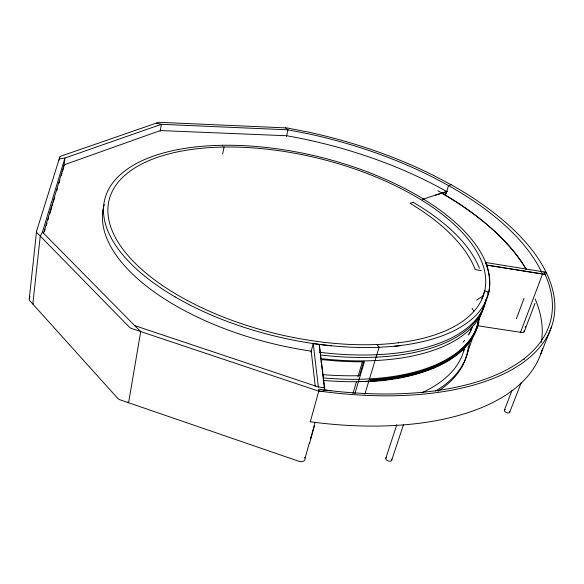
<?xml version="1.0" encoding="UTF-8"?>
<svg xmlns="http://www.w3.org/2000/svg" width="584" height="584" viewBox="0 0 584 584"><rect width="100%" height="100%" fill="white"/><g stroke="black" fill="none" stroke-linecap="round" stroke-linejoin="round"><path stroke-width="0.88" d="M29.353 298.139L36.478 231.877M59.086 160.242L59.232 158.958L64.933 158.03L161.359 124.319L287.992 129.823L309.06 133.962A261.406 123.239 13.7 0 1 431.539 176.529L448.534 185.559A261.406 123.239 13.7 0 1 539.171 267.326L542.551 274.1L520.519 332.303L477.245 325.704M63.948 166.411L62.619 171.265M64.036 165.688L64.933 158.03L42.428 232.067L40.267 236.14L32.814 304.023L33.084 303.476M160.213 131.349L161.359 124.319L156.278 123.144M222.424 146.066L222.57 145.277M222.672 153.986L224.052 146.942M286.488 136.488L287.992 129.823L285.554 127.889M310.98 352.086L313.236 343.626L331.325 345.852M321.098 362.211L321.82 359.583A196.202 93.761 13.7 0 0 364.379 361.766L354.853 393.74M542.514 348.378A263.136 130.02 13.7 0 1 310.286 421.779L318.82 390.973L318.608 389.178A264.501 124.757 13.7 0 0 543.93 271.918M29.966 296.475L29.28 298.811A5.636 3.015 5.3 0 0 29.718 300.614L117.53 398.127A6.117 3.738 7.7 0 0 120.187 399.858L297.431 460.776C300.161 462.207 305.906 462.346 305.162 457.849L309.33 442.957M310.381 439.197L310.856 437.511M310.973 437.08L311.33 435.795M311.571 434.934L311.936 433.642M312.177 432.781L312.418 431.919M312.659 431.058L313.112 429.437M313.338 428.619L313.564 427.809M313.791 426.999L314.25 425.371M314.477 424.553L314.937 422.918M324.332 389.346L324.74 387.878L319.266 344.509L324.514 389.973L330.945 390.762M309.608 443.139L314.469 425.802M363.774 361.248L359.554 375.673A200.56 98.083 13.3 0 1 322.631 374.614M352.962 393.477L356.59 381.294M357.868 376.987L362.481 361.445M43.45 233.417L64.13 164.849L160.337 130.568L286.656 135.751A260.449 124.253 13.7 0 1 446.665 191.516L422.137 199.407M44.472 231.556L45.245 229.001M46.26 225.614L47.019 223.103M48.019 219.788L48.757 217.321M49.735 214.065L50.465 211.642M50.706 210.846L51.662 207.656M52.137 206.079L52.845 203.728M53.319 202.159L54.714 197.538M56.758 190.742L57.429 188.508M59.02 183.223L59.802 180.617M61.349 175.477L62.108 172.944M364.854 394.163L379.067 347.363L377.067 344.509M370.752 379.753L370.563 381.549A194.822 96.046 13.7 0 0 478.406 323.149L478.865 321.85L478.362 321.689A194.421 95.637 13.7 0 1 370.752 379.753L370.563 381.549M36.558 231.154L59.824 157.081M445.344 195.728L448.534 185.559L451.14 184.734A267.005 125.998 13.7 0 1 544.974 340.18A267.005 125.998 13.7 0 1 318.82 390.973M385.878 458.06L396.806 424.67M391.696 460.243L403.602 424.305M464.842 347.29L463.346 351.561A186.917 96.769 13.7 0 0 463.754 349.655M481.931 298.592L484.647 290.861L488.793 292.175L477.894 323.018L478.406 323.149M467.346 352.853L473.675 334.953M516.395 318.791L524.067 298.234M525.169 327.244L525.461 326.493M520.308 331.792C520.899 332.844 523.22 332.719 524.14 331.894L535.017 303.3M504.372 410.216L511.883 390.769M509.73 412.151L521.264 382.564M540.835 353.904L551.413 327.077M524.14 331.894L524.155 330.61M476.683 300.081L483.494 295.635M487.275 293.161L488.793 292.175C490.684 282.218 489.282 271.83 485.545 262.464L546.069 272.268C547.427 274.582 543.916 274.56 542.551 274.1L486.589 265.056L545.047 274.29M443.504 194.311L446.045 193.487M413.465 202.195L410.048 203.298A197.801 93.958 13.5 0 1 475.266 269.64L481.428 270.626M434.394 195.531L447.687 191.253M390.17 379.191L383.768 380.009M400.763 345.597L394.273 346.312M368.767 381.272L358.452 381.659M304.388 457.746L305.162 457.849M42.428 232.067L134.67 325.609L318.353 386.988L324.74 387.878C325.471 392.448 319.448 391.762 316.813 390.499L131.977 328.646A6.358 3.533 8.6 0 1 129.173 326.96L37.055 232.855A5.84 2.825 6.4 0 1 36.544 231.154M451.14 184.734L433.824 175.558A267.005 125.998 13.7 0 0 337.932 139.313L335.034 138.532A267.005 125.998 13.7 0 0 309.184 132.283L287.788 128.078A4.351 1.672 13 0 0 286.488 127.932L160.184 122.348A4.548 1.796 10.3 0 0 157.921 122.56L61.167 156.067A5.117 2.19 7.8 0 0 59.802 157.074M134.67 325.609L140.722 331.573L128.589 402.734L127.867 401.96M472.106 308.323L473.894 311.36M313.236 343.626L318.353 386.988M315.229 386.192L311.228 351.145A196.844 93.068 13.7 0 1 104.259 204.561M310.243 421.327L310.286 421.779M478.865 321.85A194.961 95.907 13.7 0 1 371.001 380.118M476.442 328.164A194.282 95.776 13.7 0 1 323.215 380.41M478.792 317.331A194.282 95.776 13.7 0 1 477.894 323.018M535.09 298.92A260.661 128.75 13.7 0 1 541.273 342.494M391.609 459.119A3.11 1.891 20 0 1 390.229 461.192A3.11 1.891 20 0 1 386.44 459.864A3.11 1.891 20 0 1 386.571 457.352M509.504 411.194A2.854 1.518 22.2 0 1 508.416 412.954A2.854 1.518 22.2 0 1 504.853 411.516A2.854 1.518 22.2 0 1 505.277 409.486M523.965 359.481A2.935 1.445 21.3 0 1 524.724 358.832M468.331 346.991A191.121 98.988 13.7 0 1 437.942 391.28M469.244 342.961A191.34 98.769 13.7 0 1 435.569 391.024M472.069 327.558A190.012 93.623 13.7 0 1 470.704 330.829M469.923 332.442A190.012 93.623 13.7 0 1 469.083 334.041M484.793 302.979A196.282 93.674 13.7 0 1 320.674 358.554M485.895 299.826A196.611 93.323 13.7 0 1 320.346 354.933M102.492 213.788A196.611 93.323 13.7 0 1 103.266 209.437M486.428 298.869A196.844 93.068 13.7 0 1 319.382 352.247M413.129 202.305A192.516 90.965 13.7 0 1 479.435 268.319M441.686 193.114A261.741 125.465 13.5 0 1 526.33 269.363M479.281 317.462A194.516 95.542 13.7 0 1 324.39 378.038M437.788 190.661A267.603 128.582 13.3 0 1 526.191 269.494M464.528 348.079A187.281 96.411 13.7 0 1 421.918 392.696M471.945 327.726A190.085 93.557 13.7 0 1 468.361 334.961M464.652 340.341A190.085 93.557 13.7 0 1 463.09 342.246M398.288 342.808L393.229 343.37A193.209 90.213 13.7 0 1 107.916 212.291A193.209 90.213 13.7 0 1 385.717 181.215A193.209 90.213 13.7 0 1 398.288 342.808M175.178 296.935A197.56 92.294 13.7 0 0 487.414 297.139A197.56 92.294 13.7 0 0 227.256 145.248A197.56 92.294 13.7 0 0 175.178 296.935"/></g></svg>
